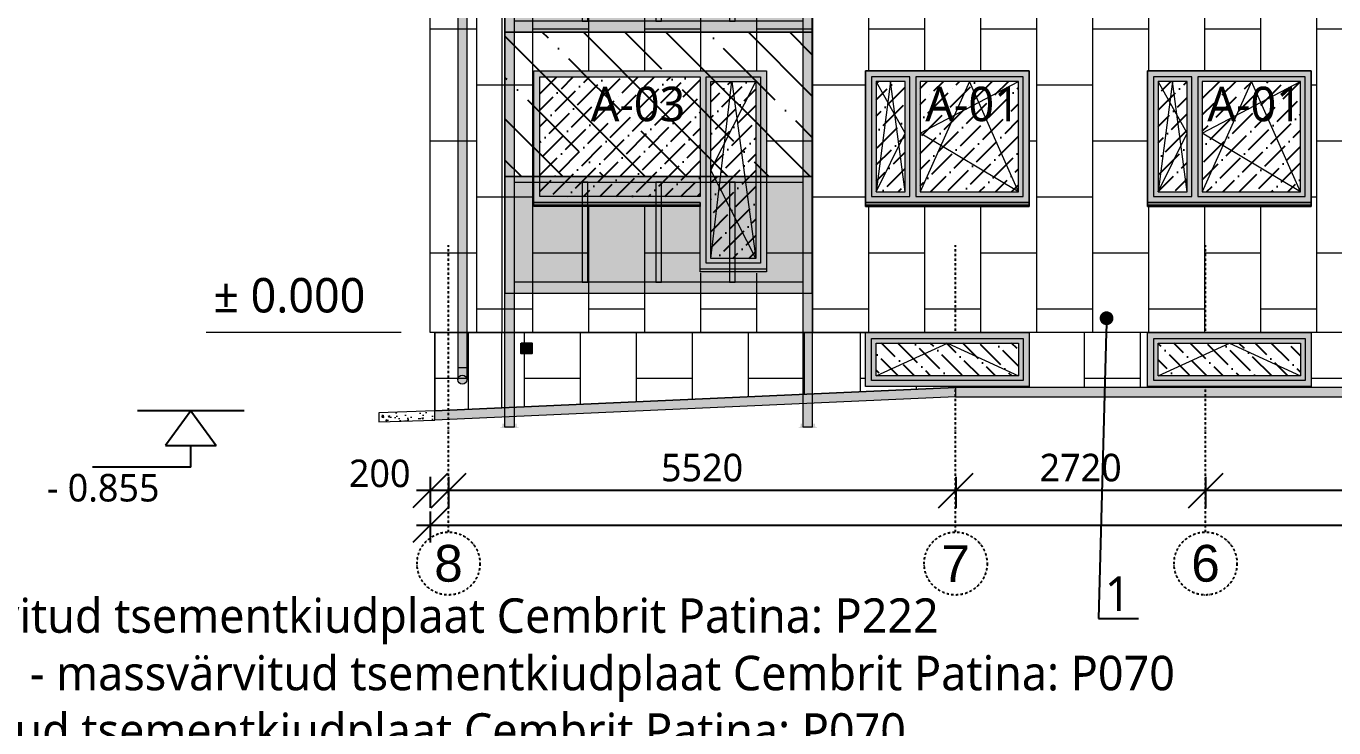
# Model space of a CAD drawing. Header units: millimetres. Extents: x 83708 to 840243643, y 645190 to 956201.
# Drawn here: x 312087 to 326320, y 786098 to 793732 of the extents above; entities that cross this region are included whole.
import ezdxf
from ezdxf import colors
from ezdxf.entities.mleader import LeaderData, LeaderLine
from ezdxf.math import Vec2, Vec3

# ---------------------------------------------------------------- set-up
doc = ezdxf.new("R2010")
doc.units = ezdxf.units.MM
doc.header["$PDMODE"] = 2
doc.header["$PDSIZE"] = 5
doc.linetypes.add('DASHDOTX2', pattern=[50.8, 25.4, -12.7, 0, -12.7])
for name, color, linetype, lineweight in [('!ESP_AVATÄITED VAADETEL', 7, 'Continuous', 9), ('!ESP_Fassaad', 7, 'Continuous', 9), ('!ESP_Tsementkiudplaat', 9, 'Continuous', 0)]:
    doc.layers.add(name, color=color, linetype=linetype, lineweight=lineweight)
for name, color, linetype in [('!ESP_Mõõt', 252, 'Continuous'), ('!ESP_Tekst', 7, 'Continuous'), ('!ESP_Teljed', 30, 'DASHDOTX2'), ('!ESP_Viited', 7, 'Continuous'), ('DUCT-V-1-DEVICE', 7, 'Continuous')]:
    doc.layers.add(name, color=color, linetype=linetype)
doc.layers.add('!ESP_Värvitoon_tumehall', color=7, linetype='Continuous', true_color=0x45494e)
doc.styles.add('Annotative', font='malgunsl.ttf', dxfattribs={"height": 2})
doc.styles.add('Arial', font='arial.ttf')
doc.dimstyles.new('Annotative', dxfattribs={"dimtxt": 2.5, "dimasz": 2.5, "dimexe": 1.25, "dimexo": 0.625, "dimtad": 1, "dimdec": 0, "dimrnd": 5, "dimtxsty": 'Annotative', "dimblk": 'OBLIQUE', "dimcen": 0, "dimdle": 1, "dimadec": 0, "dimazin": 0, "dimtfac": 1, "dimtdec": 0, "dimtmove": 0, "dimatfit": 3, "dimfxl": 1, "dimfxlon": 1, "dimarcsym": 1})

# ---------------------------------------------------------------- blocks, each defined once
blk = doc.blocks.new('väikeaken')
at = {"linetype": 'ByBlock'}
blk.add_wipeout([(-54592, 228105), (-56372, 228105), (-56372, 226630), (-54592, 226630)], dxfattribs=at)
blk.add_wipeout([(-54592, 228105), (-56372, 228105), (-56372, 226630), (-54592, 226630)])
blk.add_wipeout([(-56372, 228105), (-54592, 228105), (-54592, 226630), (-56372, 226630)], dxfattribs=at)
blk.add_wipeout([(-54592, 228105), (-56372, 228105), (-56372, 226630), (-54592, 226630)])
at = {"layer": '!ESP_Värvitoon_tumehall'}
h = blk.add_hatch(color=256, dxfattribs=at)
h.dxf.hatch_style = 1
h.paths.add_polyline_path([(-54592, 228105), (-56372, 228105), (-56372, 226673), (-54592, 226673)])
h.paths.add_polyline_path([(-54657, 228040), (-54657, 226738), (-55827, 226738), (-55827, 228040)], flags=16)
h.paths.add_polyline_path([(-54707, 227990), (-54707, 226788), (-55777, 226788), (-55777, 227990)], flags=0)
h.paths.add_polyline_path([(-55892, 228040), (-55892, 226738), (-56307, 226738), (-56307, 228040)], flags=16)
h.paths.add_polyline_path([(-55942, 227990), (-55942, 226788), (-56257, 226788), (-56257, 227990)], flags=0)
h.paths.add_polyline_path([(-56100, 227990), (-56051, 227622), (-55942, 227427), (-56257, 226788)], flags=0)
h.paths.add_polyline_path([(-55242, 227990), (-54707, 226788), (-55777, 227427), (-55406, 227622)], flags=0)
h = blk.add_hatch(color=256, dxfattribs=at)
h.dxf.hatch_style = 1
h.paths.add_polyline_path([(-55892, 228040), (-56307, 228040), (-56307, 226738), (-55892, 226738)])
h.paths.add_polyline_path([(-55942, 227990), (-55942, 226788), (-56257, 226788), (-56257, 227990)], flags=16)
h.paths.add_polyline_path([(-54657, 228040), (-55827, 228040), (-55827, 226738), (-54657, 226738)])
h.paths.add_polyline_path([(-54707, 227990), (-54707, 226788), (-55777, 226788), (-55777, 227990)], flags=16)
h = blk.add_hatch(color=256, dxfattribs=at)
h.dxf.hatch_style = 1
h.paths.add_polyline_path([(-54592, 226673), (-56372, 226673), (-56372, 226644), (-54592, 226644)])
h.paths.add_polyline_path([(-54592, 226644), (-56372, 226644), (-56372, 226630), (-54592, 226630)])
h = blk.add_hatch()
h.set_pattern_fill('ANSI36', color=256, scale=1000)
h.set_pattern_definition([(45, (-56312.02, 226834.15), (66.291, 243.068), [312.5, -62.5, 0, -62.5])])
h.paths.add_polyline_path([(-56257, 227990), (-55942, 227990), (-55942, 226789), (-56257, 226788)])
h.paths.add_polyline_path([(-55777, 227990), (-54707, 227990), (-54707, 226788), (-55777, 226788)])
at = {"layer": '!ESP_AVATÄITED VAADETEL'}
for points in [[(-54592, 226630), (-56372, 226630), (-56372, 228105), (-54592, 228105)], [(-56372, 226630), (-54592, 226630), (-54592, 228105), (-56372, 228105)], [(-56372, 226644), (-54592, 226644), (-54592, 228105), (-56372, 228105)], [(-56372, 226673), (-54592, 226673), (-54592, 228105), (-56372, 228105)], [(-56307, 226738), (-55892, 226738), (-55892, 228040), (-56307, 228040)], [(-55827, 226738), (-54657, 226738), (-54657, 228040), (-55827, 228040)], [(-56257, 226788), (-55942, 226788), (-55942, 227990), (-56257, 227990)], [(-55777, 226788), (-54707, 226788), (-54707, 227990), (-55777, 227990)], [(-56372, 226644), (-54592, 226644), (-54592, 226673), (-56372, 226673)], [(-56372, 226630), (-54592, 226630), (-54592, 226644), (-56372, 226644)]]:
    blk.add_lwpolyline(points, close=True, dxfattribs=at)
for points in [[(-56257, 226788), (-55942, 227427), (-56257, 227990)], [(-55942, 226788), (-56100, 227990), (-56257, 226788)]]:
    blk.add_lwpolyline(points, dxfattribs=at)
at = {"layer": '!ESP_AVATÄITED VAADETEL', "ltscale": 15}
for points in [[(-54707, 226788), (-55242, 227990), (-55777, 226788)], [(-54707, 226788), (-55777, 227427), (-54707, 227990)]]:
    blk.add_lwpolyline(points, dxfattribs=at)
blk = doc.blocks.new('A$Cbcc0dcf3')
at = {"linetype": 'ByBlock'}
blk.add_wipeout([(0, 0), (1780, 0), (1780, -590), (0, -590)], dxfattribs=at)
at = {"layer": '!ESP_AVATÄITED VAADETEL'}
blk.add_lwpolyline([(0, 0), (0, -590), (1780, -590), (1780, 0)], close=True, dxfattribs=at)
blk.add_wipeout([(1780, 0), (0, 0), (0, -590), (1780, -590)])
at = {"layer": '!ESP_Värvitoon_tumehall'}
h = blk.add_hatch(color=256, dxfattribs=at)
h.dxf.hatch_style = 1
h.paths.add_polyline_path([(1780, 0), (0, 0), (0, -590), (1780, -590)])
h.paths.add_polyline_path([(1714, -66), (1714, -524), (66, -524), (66, -66)], flags=16)
h.paths.add_polyline_path([(1664, -116), (1664, -474), (116, -474), (116, -116)], flags=0)
h = blk.add_hatch(color=256, dxfattribs=at)
h.dxf.hatch_style = 1
h.paths.add_polyline_path([(1714, -66), (66, -66), (66, -524), (1714, -524)])
h.paths.add_polyline_path([(1664, -116), (1664, -474), (116, -474), (116, -116)], flags=16)
h = blk.add_hatch()
h.set_pattern_fill('ANSI36', color=256, scale=1000)
h.set_pattern_definition([(45, (564, -1272.17), (66.291, 243.068), [312.5, -62.5, 0, -62.5])])
h.paths.add_polyline_path([(1664, -116), (116, -116), (116, -474), (1664, -474)])
at = {"layer": '!ESP_AVATÄITED VAADETEL'}
for points in [[(1780, 0), (0, 0), (0, -590), (1780, -590)], [(1714, -66), (66, -66), (66, -524), (1714, -524)], [(1664, -116), (116, -116), (116, -474), (1664, -474)]]:
    blk.add_lwpolyline(points, close=True, dxfattribs=at)
blk.add_lwpolyline([(1664, -474), (890, -116), (116, -474)], dxfattribs=at)
blk = doc.blocks.new('A$Ce865888e')
at = {"lineweight": 0}
blk.add_wipeout([(0, 0), (2530, 0), (2530, -2200), (1810, -2200), (1810, -1475), (0, -1475)], dxfattribs=at)
at = {"layer": '!ESP_Värvitoon_tumehall'}
h = blk.add_hatch(color=256, dxfattribs=at)
h.dxf.hatch_style = 1
h.paths.add_polyline_path([(2530, 0), (0, 0), (0, -1432), (1810, -1432), (1810, -1461), (1810, -1475), (1810, -2157), (2530, -2157)])
h.paths.add_polyline_path([(2465, -65), (2465, -2092), (1875, -2092), (1875, -65)], flags=16)
h.paths.add_polyline_path([(2415, -115), (2415, -2042), (1925, -2042), (1925, -115)], flags=0)
h.paths.add_polyline_path([(2155, -115), (2415, -2042), (1925, -1079), (2076, -783)], flags=0)
h.paths.add_polyline_path([(1810, -65), (1810, -1367), (65, -1367), (65, -65)], flags=16)
h.paths.add_polyline_path([(1760, -115), (1760, -1317), (115, -1317), (115, -115)], flags=0)
h.paths.add_polyline_path([(1760, -679), (115, -1317), (923, -115), (1176, -478)], flags=0)
h.paths.add_polyline_path([(1810, -1432), (0, -1432), (0, -1461), (1810, -1461)], flags=17)
h.paths.add_polyline_path([(1810, -1461), (0, -1461), (0, -1475), (1810, -1475)], flags=17)
h.paths.add_polyline_path([(2530, -2157), (1810, -2157), (1810, -2186), (2530, -2186)])
h.paths.add_polyline_path([(2530, -2186), (1810, -2186), (1810, -2200), (2530, -2200)])
h = blk.add_hatch(color=256, dxfattribs=at)
h.dxf.hatch_style = 1
h.paths.add_polyline_path([(2465, -65), (1875, -65), (1875, -2092), (2465, -2092)])
h.paths.add_polyline_path([(2415, -115), (2415, -2042), (1925, -2042), (1925, -115)], flags=16)
h = blk.add_hatch()
h.set_pattern_fill('ANSI36', color=256, scale=1000)
h.set_pattern_definition([(45, (-855421.06, -721637.28), (66.291261, 243.067956), [312.5, -62.5, 0, -62.5])])
h.paths.add_polyline_path([(2415, -115), (1925, -115), (1925, -2042), (2415, -2042)])
h.paths.add_polyline_path([(1810, -65), (65, -65), (65, -1367), (1810, -1367)])
at = {"layer": '!ESP_AVATÄITED VAADETEL'}
for points in [[(2530, -2186), (1810, -2186), (1810, -1461), (0, -1461), (0, 0), (2530, 0)], [(2530, -2157), (1810, -2157), (1810, -1432), (0, -1432), (0, 0), (2530, 0)], [(1810, -1367), (65, -1367), (65, -65), (1810, -65)], [(1810, -1367), (65, -1367), (65, -65), (1810, -65)], [(2465, -2092), (1875, -2092), (1875, -65), (2465, -65)], [(2415, -2042), (1925, -2042), (1925, -115), (2415, -115)], [(1810, -1461), (0, -1461), (0, -1432), (1810, -1432)], [(1810, -1475), (0, -1475), (0, -1461), (1810, -1461)]]:
    blk.add_lwpolyline(points, close=True, dxfattribs=at)
for points in [[(2415, -2042), (1925, -1079), (2415, -115)], [(1925, -2042), (2155, -115), (2415, -2042)]]:
    blk.add_lwpolyline(points, dxfattribs=at)
blk = doc.blocks.new('*U955')
at = {"color": 150, "linetype": 'Continuous'}
blk.add_line((0, 0), (7.751, 0), dxfattribs=at)
at = {"color": 251, "linetype": 'Continuous'}
for p, q in [((3.875, 0), (2.046, -2.506)), ((3.875, 0), (5.705, -2.506)), ((5.705, -2.506), (2.046, -2.506)), ((3.875, -4.07), (3.875, -2.506)), ((3.875, -4.07), (11.018, -4.07))]:
    blk.add_line(p, q, dxfattribs=at)
at = {"color": 7, "style": 'Annotative'}
blk.add_attdef('-KÕRGUSMÄRK', (-2.822, -6.569), '', height=2, dxfattribs=at)
blk = doc.blocks.new('_Oblique')
at = {"color": 0, "linetype": 'ByBlock', "lineweight": -2}
blk.add_line((-0.5, -0.5), (0.5, 0.5), dxfattribs=at)
blk = doc.blocks.new('*D985')
at = {"layer": '!ESP_Mõõt', "color": 0, "lineweight": -2, "transparency": 16777216}
for p, q in [((324924, 788829), (324924, 788492)), ((335414, 788829), (335414, 788492)), ((335564, 788679), (324774, 788679))]:
    blk.add_line(p, q, dxfattribs=at)
at = {"layer": 'Defpoints', "color": 0, "transparency": 16777216}
for p in [(324924, 789387), (335414, 789350), (324924, 788679)]:
    blk.add_point(p, dxfattribs=at)
at = {"layer": '!ESP_Mõõt', "color": 0, "lineweight": -2, "transparency": 16777216, "xscale": 375, "yscale": 375, "zscale": 375, "rotation": 180}
blk.add_blockref('_Oblique', (324924, 788679), dxfattribs=at)
at = {"layer": '!ESP_Mõõt', "color": 0, "lineweight": -2, "transparency": 16777216, "xscale": 375, "yscale": 375, "zscale": 375}
blk.add_blockref('_Oblique', (335414, 788679), dxfattribs=at)
at = {"layer": '!ESP_Mõõt', "color": 0, "transparency": 16777216, "insert": (330169, 788929), "char_height": 300, "attachment_point": 5, "style": 'Annotative'}
blk.add_mtext('10490', dxfattribs=at)
blk = doc.blocks.new('*D986')
at = {"layer": '!ESP_Mõõt', "color": 0, "lineweight": -2, "transparency": 16777216}
for p, q in [((322204, 788829), (322204, 788492)), ((324924, 788829), (324924, 788492)), ((325074, 788679), (322054, 788679))]:
    blk.add_line(p, q, dxfattribs=at)
at = {"layer": 'Defpoints', "color": 0, "transparency": 16777216}
for p in [(322204, 789477), (324924, 789387), (322204, 788679)]:
    blk.add_point(p, dxfattribs=at)
at = {"layer": '!ESP_Mõõt', "color": 0, "lineweight": -2, "transparency": 16777216, "xscale": 375, "yscale": 375, "zscale": 375, "rotation": 180}
blk.add_blockref('_Oblique', (322204, 788679), dxfattribs=at)
at = {"layer": '!ESP_Mõõt', "color": 0, "lineweight": -2, "transparency": 16777216, "xscale": 375, "yscale": 375, "zscale": 375}
blk.add_blockref('_Oblique', (324924, 788679), dxfattribs=at)
at = {"layer": '!ESP_Mõõt', "color": 0, "transparency": 16777216, "insert": (323564, 788928), "char_height": 300, "attachment_point": 5, "style": 'Annotative'}
blk.add_mtext('2720', dxfattribs=at)
blk = doc.blocks.new('*D987')
at = {"layer": '!ESP_Mõõt', "color": 0, "lineweight": -2, "transparency": 16777216}
for p, q in [((316684, 788829), (316684, 788492)), ((322204, 788829), (322204, 788492)), ((322354, 788679), (316534, 788679))]:
    blk.add_line(p, q, dxfattribs=at)
at = {"layer": 'Defpoints', "color": 0, "transparency": 16777216}
for p in [(322204, 789477), (316684, 789242), (316684, 788679)]:
    blk.add_point(p, dxfattribs=at)
at = {"layer": '!ESP_Mõõt', "color": 0, "lineweight": -2, "transparency": 16777216, "xscale": 375, "yscale": 375, "zscale": 375, "rotation": 180}
blk.add_blockref('_Oblique', (316684, 788679), dxfattribs=at)
at = {"layer": '!ESP_Mõõt', "color": 0, "lineweight": -2, "transparency": 16777216, "xscale": 375, "yscale": 375, "zscale": 375}
blk.add_blockref('_Oblique', (322204, 788679), dxfattribs=at)
at = {"layer": '!ESP_Mõõt', "color": 0, "transparency": 16777216, "insert": (319444, 788928), "char_height": 300, "attachment_point": 5, "style": 'Annotative'}
blk.add_mtext('5520', dxfattribs=at)
blk = doc.blocks.new('*D988')
at = {"layer": '!ESP_Mõõt', "color": 0, "lineweight": -2, "transparency": 16777216}
for p, q in [((316484, 788452), (316484, 788115)), ((356884, 788452), (356884, 788115)), ((316334, 788302), (357034, 788302))]:
    blk.add_line(p, q, dxfattribs=at)
at = {"layer": 'Defpoints', "color": 0, "transparency": 16777216}
for p in [(316484, 790224), (356884, 790224), (356884, 788302)]:
    blk.add_point(p, dxfattribs=at)
at = {"layer": '!ESP_Mõõt', "color": 0, "lineweight": -2, "transparency": 16777216, "xscale": 375, "yscale": 375, "zscale": 375, "rotation": 180}
blk.add_blockref('_Oblique', (316484, 788302), dxfattribs=at)
at = {"layer": '!ESP_Mõõt', "color": 0, "lineweight": -2, "transparency": 16777216, "xscale": 375, "yscale": 375, "zscale": 375}
blk.add_blockref('_Oblique', (356884, 788302), dxfattribs=at)
at = {"layer": '!ESP_Mõõt', "color": 0, "transparency": 16777216, "insert": (336684, 788551), "char_height": 300, "attachment_point": 5, "style": 'Annotative'}
blk.add_mtext('40400', dxfattribs=at)
blk = doc.blocks.new('*D990')
at = {"layer": '!ESP_Mõõt', "color": 0, "lineweight": -2, "transparency": 16777216}
for p, q in [((316484, 788829), (316484, 788492)), ((316684, 788829), (316684, 788492)), ((316834, 788679), (316334, 788679))]:
    blk.add_line(p, q, dxfattribs=at)
at = {"layer": 'Defpoints', "color": 0, "transparency": 16777216}
for p in [(316484, 790224), (316684, 789242), (316484, 788679)]:
    blk.add_point(p, dxfattribs=at)
at = {"layer": '!ESP_Mõõt', "color": 0, "lineweight": -2, "transparency": 16777216, "xscale": 375, "yscale": 375, "zscale": 375, "rotation": 180}
blk.add_blockref('_Oblique', (316484, 788679), dxfattribs=at)
at = {"layer": '!ESP_Mõõt', "color": 0, "lineweight": -2, "transparency": 16777216, "xscale": 375, "yscale": 375, "zscale": 375}
blk.add_blockref('_Oblique', (316684, 788679), dxfattribs=at)
at = {"layer": '!ESP_Mõõt', "color": 0, "transparency": 16777216, "insert": (315935, 788865), "char_height": 300, "attachment_point": 5, "style": 'Annotative'}
blk.add_mtext('200', dxfattribs=at)
blk = doc.blocks.new('A$C361e8574')
at = {"layer": '!ESP_Tsementkiudplaat', "true_color": 0x5f6366}
h = blk.add_hatch(color=251, dxfattribs=at)
h.dxf.hatch_style = 1
h.paths.add_polyline_path([(3345, -1470), (0, -1470), (0, -2740), (3345, -2740)])
h = blk.add_hatch(color=251, dxfattribs=at)
h.dxf.hatch_style = 1
h.paths.add_polyline_path([(3345, -4310), (0, -4310), (0, -5580), (3345, -5580)])
h = blk.add_hatch(color=251, dxfattribs=at)
h.dxf.hatch_style = 1
h.paths.add_polyline_path([(3345, -7150), (0, -7150), (0, -8420), (3345, -8420)])
at = {"layer": '!ESP_Värvitoon_tumehall'}
h = blk.add_hatch(color=256, dxfattribs=at)
h.dxf.hatch_style = 1
h.paths.add_polyline_path([(3245, 244), (100, 244), (100, 124), (3245, 124)])
h.paths.add_polyline_path([(3245, 19), (100, 19), (100, -101), (3245, -101)])
h.paths.add_polyline_path([(100, 244), (0, 244), (0, -9877), (100, -9877)])
h.paths.add_polyline_path([(3345, 244), (3245, 244), (3245, 124), (3245, -9877), (3345, -9877)])
h.paths.add_polyline_path([(3357, -9877), (3353, -9877), (3233, -9877), (3233, -9887), (3357, -9887)])
h.paths.add_polyline_path([(3395, -9877), (3373, -9877), (3373, -9887), (3395, -9887)])
h.paths.add_polyline_path([(3217, -9877), (3195, -9877), (3195, -9887), (3217, -9887)])
h.paths.add_polyline_path([(3233, -9877), (3217, -9877), (3217, -9887), (3233, -9887)])
h.paths.add_polyline_path([(3233, -9837), (3217, -9837), (3217, -9864), (3233, -9864)])
h.paths.add_polyline_path([(3233, -9864), (3217, -9864), (3217, -9877), (3233, -9877)])
h.paths.add_polyline_path([(3237, -9864), (3233, -9864), (3233, -9877), (3237, -9877)])
h.paths.add_polyline_path([(3217, -9864), (3213, -9864), (3213, -9877), (3217, -9877)])
h.paths.add_polyline_path([(3373, -9837), (3357, -9837), (3357, -9864), (3373, -9864)])
h.paths.add_polyline_path([(3357, -9864), (3353, -9864), (3353, -9877), (3357, -9877)])
h.paths.add_polyline_path([(3373, -9864), (3357, -9864), (3357, -9877), (3373, -9877)])
h.paths.add_polyline_path([(3377, -9864), (3373, -9864), (3373, -9877), (3377, -9877)])
h.paths.add_polyline_path([(3373, -9877), (3357, -9877), (3357, -9887), (3373, -9887)])
h.paths.add_polyline_path([(-28, -9877), (-32, -9877), (-50, -9877), (-50, -9887), (-28, -9887)])
h.paths.add_polyline_path([(-12, -9877), (-28, -9877), (-28, -9887), (-12, -9887)])
h.paths.add_polyline_path([(112, -9877), (-12, -9877), (-12, -9887), (112, -9887)])
h.paths.add_polyline_path([(128, -9877), (112, -9877), (112, -9887), (128, -9887)])
h.paths.add_polyline_path([(150, -9877), (128, -9877), (128, -9887), (150, -9887)])
h.paths.add_polyline_path([(132, -9864), (128, -9864), (128, -9877), (132, -9877)])
h.paths.add_polyline_path([(128, -9864), (112, -9864), (112, -9877), (128, -9877)])
h.paths.add_polyline_path([(112, -9864), (108, -9864), (108, -9877), (112, -9877)])
h.paths.add_polyline_path([(128, -9837), (112, -9837), (112, -9864), (128, -9864)])
h.paths.add_polyline_path([(-12, -9837), (-28, -9837), (-28, -9864), (-12, -9864)])
h.paths.add_polyline_path([(-28, -9864), (-32, -9864), (-32, -9877), (-28, -9877)])
h.paths.add_polyline_path([(-12, -9864), (-28, -9864), (-28, -9877), (-12, -9877)])
h.paths.add_polyline_path([(-8, -9864), (-12, -9864), (-12, -9877), (-8, -9877)])
h = blk.add_hatch(color=256, dxfattribs=at)
h.dxf.hatch_style = 1
h.paths.add_polyline_path([(3245, -1470), (100, -1470), (100, -1530), (3245, -1530)])
h.paths.add_polyline_path([(2504, -1530), (2444, -1530), (2444, -2620), (2504, -2620)])
h.paths.add_polyline_path([(1702, -1530), (1642, -1530), (1642, -2620), (1702, -2620)])
h.paths.add_polyline_path([(900, -1530), (840, -1530), (840, -2620), (900, -2620)])
h.paths.add_polyline_path([(3245, -2620), (100, -2620), (100, -2740), (3245, -2740)])
h = blk.add_hatch(color=256, dxfattribs=at)
h.dxf.hatch_style = 1
h.paths.add_polyline_path([(3245, -4310), (100, -4310), (100, -4370), (3245, -4370)])
h.paths.add_polyline_path([(2504, -4370), (2444, -4370), (2444, -5460), (2504, -5460)])
h.paths.add_polyline_path([(1702, -4370), (1642, -4370), (1642, -5460), (1702, -5460)])
h.paths.add_polyline_path([(900, -4370), (840, -4370), (840, -5460), (900, -5460)])
h.paths.add_polyline_path([(3245, -5460), (100, -5460), (100, -5580), (3245, -5580)])
h = blk.add_hatch(color=256, dxfattribs=at)
h.dxf.hatch_style = 1
h.paths.add_polyline_path([(3245, -7150), (100, -7150), (100, -7210), (3245, -7210)])
h.paths.add_polyline_path([(2504, -7210), (2444, -7210), (2444, -8300), (2504, -8300)])
h.paths.add_polyline_path([(1702, -7210), (1642, -7210), (1642, -8300), (1702, -8300)])
h.paths.add_polyline_path([(900, -7210), (840, -7210), (840, -8300), (900, -8300)])
h.paths.add_polyline_path([(3245, -8300), (100, -8300), (100, -8420), (3245, -8420)])
at = {"ltscale": 0.5}
h = blk.add_hatch(dxfattribs=at)
h.set_pattern_fill('ANSI35', color=256, scale=100)
h.set_pattern_definition([(45, (-294983.46, -786275.54), (-449.0128, 449.0128), []), (45, (-294534.45, -786275.54), (-449.0128, 449.0128), [793.75, -158.75, 0, -158.75])])
h.paths.add_polyline_path([(3345, 244), (0, 244), (0, -101), (3345, -101)])
h = blk.add_hatch(dxfattribs=at)
h.set_pattern_fill('ANSI35', color=256, scale=100)
h.set_pattern_definition([(45, (-294983.46, -787644.2), (-449.0128, 449.0128), []), (45, (-294534.45, -787644.2), (-449.0128, 449.0128), [793.75, -158.75, 0, -158.75])])
h.paths.add_polyline_path([(3345, -101), (0, -101), (0, -1470), (3345, -1470)])
h = blk.add_hatch(dxfattribs=at)
h.set_pattern_fill('ANSI35', color=256, scale=100)
h.set_pattern_definition([(45, (-294983.46, -790484.2), (-449.0128, 449.0128), []), (45, (-294534.45, -790484.2), (-449.0128, 449.0128), [793.75, -158.75, 0, -158.75])])
h.paths.add_polyline_path([(3345, -2740), (0, -2740), (0, -4310), (3345, -4310)])
h = blk.add_hatch(dxfattribs=at)
h.set_pattern_fill('ANSI35', color=256, scale=100)
h.set_pattern_definition([(45, (-294983.46, -793324.2), (-449.0128, 449.0128), []), (45, (-294534.45, -793324.2), (-449.0128, 449.0128), [793.75, -158.75, 0, -158.75])])
h.paths.add_polyline_path([(3345, -5580), (0, -5580), (0, -7150), (3345, -7150)])
at = {"layer": '!ESP_Fassaad', "color": 8}
for points in [[(0, -9877), (100, -9877), (100, 244), (0, 244)], [(100, 244), (3245, 244), (3245, 124), (100, 124)], [(3245, -9877), (3345, -9877), (3345, 244), (3245, 244)], [(100, 19), (3245, 19), (3245, -101), (100, -101)], [(100, -1470), (3245, -1470), (3245, -1530), (100, -1530)], [(840, -1530), (900, -1530), (900, -2620), (840, -2620)], [(1642, -1530), (1702, -1530), (1702, -2620), (1642, -2620)], [(2444, -1530), (2504, -1530), (2504, -2620), (2444, -2620)], [(100, -2620), (3245, -2620), (3245, -2740), (100, -2740)], [(100, -4310), (3245, -4310), (3245, -4370), (100, -4370)], [(840, -4370), (900, -4370), (900, -5460), (840, -5460)], [(1642, -4370), (1702, -4370), (1702, -5460), (1642, -5460)], [(2444, -4370), (2504, -4370), (2504, -5460), (2444, -5460)], [(100, -5460), (3245, -5460), (3245, -5580), (100, -5580)], [(100, -7150), (3245, -7150), (3245, -7210), (100, -7210)], [(840, -7210), (900, -7210), (900, -8300), (840, -8300)], [(1642, -7210), (1702, -7210), (1702, -8300), (1642, -8300)], [(2444, -7210), (2504, -7210), (2504, -8300), (2444, -8300)], [(100, -8300), (3245, -8300), (3245, -8420), (100, -8420)]]:
    blk.add_lwpolyline(points, close=True, dxfattribs=at)
at = {"layer": '!ESP_Fassaad'}
for points in [[(3345, -101), (0, -101), (0, 244), (3345, 244)], [(3345, -1470), (0, -1470), (0, -101), (3345, -101)], [(3345, -2740), (0, -2740), (0, -1470), (3345, -1470)], [(3345, -4310), (0, -4310), (0, -2740), (3345, -2740)], [(3345, -5580), (0, -5580), (0, -4310), (3345, -4310)], [(3345, -7150), (0, -7150), (0, -5580), (3345, -5580)], [(3345, -8420), (0, -8420), (0, -7150), (3345, -7150)]]:
    blk.add_lwpolyline(points, close=True, dxfattribs=at)
blk = doc.blocks.new('A$Caf321434')
at = {"layer": '!ESP_Värvitoon_tumehall'}
h = blk.add_hatch(color=256, dxfattribs=at)
h.dxf.hatch_style = 1
h.paths.add_polyline_path([(46, -9821, 1), (-54, -9821, 1)])
h.paths.add_polyline_path([(46, -9821), (46, -9687), (-54, -9687), (-54, -9728), (-54, -9821, -1)])
h.paths.add_polyline_path([(-54, -9687), (46, -9687), (46, -1205), (46, -449), (46, -59, -0.383483), (-54, -52), (-54, -373), (-54, -1129)])
at = {"layer": '!ESP_Fassaad'}
for points in [[(-54, -52), (-54, -373), (-54, -1129), (-54, -9728)], [(46, -59), (46, -449), (46, -1205), (46, -9687)], [(-54, -9687), (46, -9687)], [(-54, -9728), (-54, -9821)], [(46, -9687), (46, -9821)]]:
    blk.add_lwpolyline(points, dxfattribs=at)
at = {"lineweight": 0}
blk.add_circle((-4, -9821), 50, dxfattribs=at)
blk = doc.blocks.new('_Dot')
at = {"color": 0, "linetype": 'ByBlock', "lineweight": -2}
blk.add_line((-0.5, 0), (-1, 0), dxfattribs=at)
at = {"color": 0, "linetype": 'ByBlock', "const_width": 0.5}
blk.add_lwpolyline([(-0.25, 0, 1), (0.25, 0, 1)], format="xyb", close=True, dxfattribs=at)
blk = doc.blocks.new('FRESH 100')
at = {"layer": 'DUCT-V-1-DEVICE'}
blk.add_lwpolyline([(9690, -39876), (9805, -39876), (9805, -39991), (9690, -39991)], close=True, dxfattribs=at)
for points in [[(9690, -39887), (9805, -39887)], [(9690, -39902), (9805, -39902)], [(9690, -39918), (9805, -39918)], [(9690, -39933), (9805, -39933)], [(9690, -39948), (9805, -39948)], [(9690, -39964), (9805, -39964)], [(9690, -39979), (9805, -39979)]]:
    blk.add_lwpolyline(points, dxfattribs=at)
blk = doc.blocks.new('A$Ccc4208f2')
at = {"layer": 'DUCT-V-1-DEVICE'}
blk.add_blockref('FRESH 100', (-8698, 39760), dxfattribs=at)

msp = doc.modelspace()

# ---------------------------------------------------------------- hatches: boundary and pattern name
at = {"layer": '!ESP_Tsementkiudplaat', "true_color": 0xc7c8ca}
h = msp.add_hatch(dxfattribs=at)
h.set_pattern_fill('AR-B816', color=9, scale=3, angle=90)
h.paths.add_polyline_path([(356883.7, 799678), (316483.7, 799678), (316483.7, 790401.1), (322203.6, 790401.1), (356883.7, 790401.1)])
at = {"layer": '!ESP_Tsementkiudplaat', "true_color": 0x939598}
h = msp.add_hatch(dxfattribs=at)
h.set_pattern_fill('AR-B816', color=252, scale=3, angle=90)
h.set_pattern_definition([(90, (-481675.35, -104995.34), (-609.6, 4e-14), []), (180, (-481675.35, -104995.34), (-609.6, -609.6), [609.6, -609.6])])
h.paths.add_polyline_path([(351228.7, 790401.1), (322203.6, 790401.1), (322203.6, 789801.1), (351228.7, 789801.1)])
h.paths.add_polyline_path([(356833.7, 790401.1), (356103.7, 790401.1), (356103.7, 789783.7), (356833.7, 789778.1)])
h.paths.add_polyline_path([(356103.7, 790401.1), (351228.7, 790401.1), (351228.7, 789801.1), (356103.7, 789781.1)])
h.paths.add_polyline_path([(322203.6, 790401.1), (316533.7, 790401.1), (316533.7, 789546.1), (322203.6, 789801.1)])
at = {"lineweight": 0, "true_color": 0x636466}
h = msp.add_hatch(dxfattribs=at)
h.set_pattern_fill('AR-CONC', color=251)
h.set_pattern_definition([(50, (-481675.35, -165959.04), (182.184669, -15.939086), [19.05, -209.55]), (355, (-481675.35, -165959.04), (-35.243421, 191.056845), [15.24, -167.640584]), (100.451445, (-481660.17, -165960.37), (146.941247, 175.117752), [16.19001, -178.090245]), (46.1842, (-481675.35, -165908.24), (271.07904, -42.042328), [28.575, -314.325]), (96.635558, (-481652.76, -165911.74), (237.404134, 247.426125), [24.285023, -267.13561]), (351.18415, (-481675.35, -165908.24), (237.404134, 247.426125), [22.85997, -251.45973]), (21, (-481649.95, -165920.94), (151.614391, -102.265198), [19.05, -209.55]), (326, (-481649.95, -165920.94), (61.802028, 184.187966), [15.24, -167.64]), (71.451445, (-481637.32, -165929.46), (213.41642, 81.92277), [16.19001, -178.089938]), (37.5, (-481675.35, -165959.04), (3.0886033, 84.555039), [0, -165.608, 0, -170.18, 0, -168.275]), (7.5, (-481675.35, -165959.04), (66.8196625, 100.180575), [0, -97.028, 0, -161.798, 0, -64.135]), (327.5, (-481731.99, -165959.04), (135.590595, -5.728744), [0, -63.5, 0, -198.12, 0, -262.89]), (317.5, (-481757.39, -165959.04), (148.129181, 25.426491), [0, -82.55, 0, -131.572, 0, -186.69])])
h.paths.add_polyline_path([(322203.6, 789801.1), (316683.7, 789552.8), (316683.7, 789452.8), (322203.6, 789701.1)])
h.paths.add_polyline_path([(316683.7, 789552.8), (316533.6, 789546.1), (316533.6, 789446.1), (316683.7, 789452.8)])
h = msp.add_hatch(dxfattribs=at)
h.set_pattern_fill('AR-CONC', color=251)
h.set_pattern_definition([(50, (-494770.35, -164982.68), (182.184669, -15.939086), [19.05, -209.55]), (355, (-494770.35, -164982.68), (-35.243421, 191.056845), [15.24, -167.640584]), (100.451445, (-494755.17, -164984), (146.941247, 175.117752), [16.19001, -178.090245]), (46.1842, (-494770.35, -164931.88), (271.07904, -42.042328), [28.575, -314.325]), (96.635558, (-494747.76, -164935.38), (237.404134, 247.426125), [24.285023, -267.13561]), (351.18415, (-494770.35, -164931.88), (237.404134, 247.426125), [22.85997, -251.45973]), (21, (-494744.95, -164944.58), (151.614391, -102.265198), [19.05, -209.55]), (326, (-494744.95, -164944.58), (61.802028, 184.187966), [15.24, -167.64]), (71.451445, (-494732.32, -164953.1), (213.41642, 81.92277), [16.19001, -178.089938]), (37.5, (-494770.35, -164982.68), (3.0886033, 84.555039), [0, -165.608, 0, -170.18, 0, -168.275]), (7.5, (-494770.35, -164982.68), (66.8196625, 100.180575), [0, -97.028, 0, -161.798, 0, -64.135]), (327.5, (-494826.99, -164982.68), (135.590595, -5.728744), [0, -63.5, 0, -198.12, 0, -262.89]), (317.5, (-494852.39, -164982.68), (148.129181, 25.426491), [0, -82.55, 0, -131.572, 0, -186.69])])
h.paths.add_polyline_path([(322203.6, 789801.1), (351228.7, 789801.1), (351228.7, 789701.1), (322203.6, 789701.1)])
h = msp.add_hatch(dxfattribs=at)
h.set_pattern_fill('AR-CONC', color=251)
h.set_pattern_definition([(50, (-481372.53, -166194.04), (182.184669, -15.939086), [19.05, -209.55]), (355, (-481372.53, -166194.04), (-35.243421, 191.056845), [15.24, -167.640584]), (100.451445, (-481357.35, -166195.37), (146.941247, 175.117752), [16.19001, -178.090245]), (46.1842, (-481372.53, -166143.24), (271.07904, -42.042328), [28.575, -314.325]), (96.635558, (-481349.94, -166146.75), (237.404134, 247.426125), [24.285023, -267.13561]), (351.18415, (-481372.53, -166143.24), (237.404134, 247.426125), [22.85997, -251.45973]), (21, (-481347.13, -166155.94), (151.614391, -102.265198), [19.05, -209.55]), (326, (-481347.13, -166155.94), (61.802028, 184.187966), [15.24, -167.64]), (71.451445, (-481334.5, -166164.47), (213.41642, 81.92277), [16.19001, -178.089938]), (37.5, (-481372.53, -166194.044), (3.0886033, 84.555039), [0, -165.608, 0, -170.18, 0, -168.275]), (7.5, (-481372.53, -166194.04), (66.8196625, 100.180575), [0, -97.028, 0, -161.798, 0, -64.135]), (327.5, (-481429.17, -166194.044), (135.590595, -5.728744), [0, -63.5, 0, -198.12, 0, -262.89]), (317.5, (-481454.57, -166194.04), (148.129181, 25.426491), [0, -82.55, 0, -131.572, 0, -186.69])])
h.paths.add_polyline_path([(315926, 789526.1), (315926, 789426.1), (316533.6, 789446.1), (316533.6, 789546.1)])

# ---------------------------------------------------------------- linework, layer by layer
at = {"layer": '!ESP_Fassaad'}
for points in [[(322203.6, 790401.1), (316483.7, 790401.1), (316483.7, 799678), (356883.7, 799678), (356883.7, 790401.1), (351239.2, 790401.1)], [(316167.2, 790401.1), (314045.6, 790401.1)], [(322203.6, 789801.1), (322203.6, 789701.1), (316533.6, 789446.1), (316533.6, 789546.1), (322203.6, 789801.1)], [(322203.6, 789801.1), (322203.6, 789701.1), (351228.7, 789701.1), (351228.7, 789801.1), (322203.6, 789801.1)], [(316533.6, 789546.1), (315926, 789526.1), (315926, 789426.1), (316533.6, 789446.1), (316533.6, 789546.1)]]:
    msp.add_lwpolyline(points, dxfattribs=at)
for points in [[(316483.7, 799678), (356883.7, 799678), (356883.7, 790401.1), (316483.7, 790401.1)], [(322128.2, 790401.1), (322203.6, 790401.1), (322203.6, 789801.1), (316533.7, 789546.1), (316533.7, 790401.1), (321615.2, 790401.1)]]:
    msp.add_lwpolyline(points, close=True, dxfattribs=at)
at = {"layer": '!ESP_Teljed'}
for points in [[(316683.7, 788228), (316683.7, 791348)], [(322203.6, 788228), (322203.6, 791348)], [(324923.6, 788228), (324923.6, 791348)]]:
    msp.add_lwpolyline(points, dxfattribs=at)
for centre in [(316683.7, 787885.7), (322203.6, 787885.7), (324923.6, 787885.7)]:
    msp.add_circle(centre, 342.3, dxfattribs=at)
at = {"lineweight": 0}
for points in [[(316483.7, 799678), (317263.7, 799678), (317263.7, 790401.1), (316483.7, 790401.1)], [(317263.7, 790401.1), (316533.7, 790401.1), (316533.7, 789546.1), (317263.7, 789578.9)]]:
    msp.add_lwpolyline(points, close=True, dxfattribs=at)

# ---------------------------------------------------------------- block references
at = {"layer": '!ESP_Mõõt', "linetype": 'Continuous'}
ref = msp.add_blockref('*U955', (314460.5, 789546.1), dxfattribs=dict(at, xscale=-150, yscale=150, zscale=150))
ref.add_attrib('-KÕRGUSMÄRK', '- 0.855', (312311.9, 788560.8), dxfattribs={"layer": '0', "color": 7, "height": 300, "style": 'Annotative'})
at = {"lineweight": 0}
msp.add_blockref('A$Caf321434', (316838, 799707.3), dxfattribs=at)

# ---------------------------------------------------------------- texts
at = {"layer": '!ESP_Tekst', "char_height": 375, "style": 'Annotative'}
for s, insert, width, attachment_point in [('%%P 0.000', (314951.4, 790992.1), 5934.326, 2), ('1.^IFassaad - massvärvitud tsementkiudplaat Cembrit Patina: P222\\P2.^IFassaad, tuulekoda - massvärvitud tsementkiudplaat Cembrit Patina: P070\\P3.^ISokkel - massvärvitud tsementkiudplaat Cembrit Patina: P070 \\P4.^IKatus -Klassik plekk RR23. \\P5.^ITuulekoja katus - SBS. \\P6.^ITeraspost toon RR23 tumehall \\P7.^IVeeplekid, katuse turvavarustus - toon RR23\\P8.^IVälisuksed, alumiiniumprofiil - toon RR23, kirgas karastatud klaas\\P9.^IAknaraamid - tumehall\\P10.^IRõdu piire- massvärvitud tsementkiudplaat Cembrit Patina: P070  \\P11.^ILükandklaaside süsteem, kirgas karastatud klaas', (306087.9, 787507.4), 30183.266, 1)]:
    msp.add_mtext(s, dxfattribs=dict(at, insert=insert, width=width, attachment_point=attachment_point))
at = {"layer": '!ESP_Teljed', "char_height": 400, "width": 684.657, "attachment_point": 5, "style": 'Arial'}
for s, insert in [('8', (316683.7, 787885.7)), ('7', (322203.6, 787885.7)), ('6', (324923.6, 787885.7))]:
    msp.add_mtext(s, dxfattribs=dict(at, insert=insert))

# ---------------------------------------------------------------- dimensions: what is measured, and where the dimension line sits
at = {"layer": '!ESP_Mõõt'}
dim = msp.add_linear_dim(base=(316483.7, 788679.2), p1=(316683.7, 789241.7), p2=(316483.7, 790224.5), angle=180, dimstyle='Annotative', dxfattribs=at)
dim.commit()
dim.dimension.update_dxf_attribs({"geometry": '*D990', "text_midpoint": (315934.9, 788615.6), "dimtype": 160})
for base, p1, p2, picture, middle in [((316683.7, 788679.2), (322203.6, 789477.3), (316683.7, 789241.7), '*D987', (319443.6, 788928.1)), ((322203.6, 788679.2), (324923.6, 789386.7), (322203.6, 789477.3), '*D986', (323563.6, 788928.1)), ((324923.6, 788679.2), (335413.7, 789350), (324923.6, 789386.7), '*D985', (330168.6, 788928.9))]:
    dim = msp.add_linear_dim(base=base, p1=p1, p2=p2, angle=180, dimstyle='Annotative', dxfattribs=at)
    dim.commit()
    dim.dimension.update_dxf_attribs({"geometry": picture, "text_midpoint": middle})

# ---------------------------------------------------------------- leaders
at = {"layer": '!ESP_Viited'}
ml = msp.add_multileader_mtext('Standard', dxfattribs=at)
ml.set_content('1', color=256, style='Annotative')
ml.set_leader_properties()
ml.set_arrow_properties(name='DOT')
ml.build(insert=Vec2(0, 0))
ml.multileader.update_dxf_attribs({"has_text_frame": 1, "text_left_attachment_type": 5, "text_right_attachment_type": 5, "dogleg_length": 0, "arrow_head_size": 150, "scale": 150})
ctx = ml.context
ctx.base_point, ctx.scale, ctx.char_height, ctx.arrow_head_size, ctx.landing_gap_size, ctx.plane_origin = Vec3(323757, 787286.4), 150, 375, 150, 150, Vec3(323830.5, 792111)
ctx.left_attachment, ctx.right_attachment, ctx.text_align_type = 5, 5, 1
notes = []
notes.append((ctx, [(0, (1, 1, 0), (323757, 787286.4), (1, 0), 0, [(0, [(323846.5, 790554.5)], 0, [])])]))
ctx.mtext.insert, ctx.mtext.alignment, ctx.mtext.line_spacing_factor, ctx.mtext.flow_direction = Vec3(323967.7, 787744.9), 2, 0.3, 5
for ctx, leaders in notes:
    for number, flags, end, landing, length, lines in leaders:
        leader = LeaderData()
        leader.index, (leader.has_last_leader_line, leader.has_dogleg_vector, leader.attachment_direction) = number, flags
        leader.last_leader_point, leader.dogleg_vector, leader.dogleg_length = Vec3(end), Vec3(landing), length
        for number, points, colour, breaks in lines:
            line = LeaderLine()
            line.index, line.vertices, line.color, line.breaks = number, Vec3.list(points), colors.encode_raw_color(colour), breaks
            leader.lines.append(line)
        ctx.leaders.append(leader)

# ---------------------------------------------------------------- next in the draw order: block references
at = {"lineweight": 0}
msp.add_blockref('A$Ce865888e', (317613.7, 793246.1), dxfattribs=at)
for p in [(377595.7, 565140.8), (380665.7, 565140.8)]:
    msp.add_blockref('väikeaken', p)
at = {"lineweight": 0, "xscale": -1}
for p in [(323003.7, 790401.1), (326073.7, 790401.1)]:
    msp.add_blockref('A$Cbcc0dcf3', p, dxfattribs=at)

# ---------------------------------------------------------------- next in the draw order: block references
msp.add_blockref('A$C361e8574', (320643.7, 799246.1), dxfattribs=at)
at = {"color": 6}
msp.add_blockref('A$Ccc4208f2', (316483.7, 790401.1), dxfattribs=at)

# ---------------------------------------------------------------- next in the draw order: texts
at = {"layer": '!ESP_Tekst', "char_height": 375, "width": 1016.405, "attachment_point": 3, "style": 'Annotative'}
for s, insert in [('A-03', (319259.9, 793073.1)), ('A-01', (322902.1, 793073.1)), ('A-01', (325972.1, 793073.1))]:
    msp.add_mtext(s, dxfattribs=dict(at, insert=insert))

# ---------------------------------------------------------------- next in the draw order: dimensions: what is measured, and where the dimension line sits
at = {"layer": '!ESP_Mõõt'}
dim = msp.add_linear_dim(base=(356883.7, 788302.2), p1=(316483.7, 790224.5), p2=(356883.7, 790224.5), angle=180, dimstyle='Annotative', dxfattribs=at)
dim.commit()
dim.dimension.update_dxf_attribs({"geometry": '*D988', "text_midpoint": (336683.7, 788551.2)})

# ---------------------------------------------------------------- next in the draw order: leaders
at = {"layer": '!ESP_Viited'}
ml = msp.add_multileader_mtext('Standard', dxfattribs=at)
ml.set_content('11', color=256, style='Annotative')
ml.set_leader_properties()
ml.set_arrow_properties(name='DOT')
ml.build(insert=Vec2(0, 0))
ml.multileader.update_dxf_attribs({"has_text_frame": 1, "text_left_attachment_type": 5, "text_right_attachment_type": 5, "dogleg_length": 0, "arrow_head_size": 150, "scale": 150})
ctx = ml.context
ctx.base_point, ctx.scale, ctx.char_height, ctx.arrow_head_size, ctx.landing_gap_size, ctx.plane_origin = Vec3(333391.2, 787422.4), 150, 375, 150, 150, Vec3(333626.4, 790870.9)
ctx.left_attachment, ctx.right_attachment, ctx.text_align_type = 5, 5, 1
notes = []
notes.append((ctx, [(0, (1, 1, 0), (333391.2, 787422.4), (1, 0), 0, [(0, [(333393.3, 792362.2)], 0, [])])]))
ctx.mtext.insert, ctx.mtext.width, ctx.mtext.alignment, ctx.mtext.line_spacing_factor, ctx.mtext.flow_direction = Vec3(333701.1, 787880.9), 461.653, 2, 0.3, 5
ml = msp.add_multileader_mtext('Standard', dxfattribs=at)
ml.set_content('9', color=256, style='Annotative')
ml.set_leader_properties()
ml.set_arrow_properties(name='DOT')
ml.build(insert=Vec2(0, 0))
ml.multileader.update_dxf_attribs({"has_text_frame": 1, "text_left_attachment_type": 5, "text_right_attachment_type": 5, "dogleg_length": 0, "arrow_head_size": 150, "scale": 150})
ctx = ml.context
ctx.base_point, ctx.scale, ctx.char_height, ctx.arrow_head_size, ctx.landing_gap_size, ctx.plane_origin = Vec3(351947.7, 786971.3), 150, 375, 150, 150, Vec3(352182.9, 790493.4)
ctx.left_attachment, ctx.right_attachment, ctx.text_align_type = 5, 5, 1
notes.append((ctx, [(0, (1, 1, 0), (351947.7, 786971.3), (1, 0), 0, [(0, [(351949.7, 791849)], 0, [])])]))
ctx.mtext.insert, ctx.mtext.width, ctx.mtext.alignment, ctx.mtext.line_spacing_factor, ctx.mtext.flow_direction = Vec3(352211.5, 787427.7), 375.784, 2, 0.3, 5
ml = msp.add_multileader_mtext('Standard', dxfattribs=at)
ml.set_content('10', color=256, style='Annotative')
ml.set_leader_properties()
ml.set_arrow_properties(name='DOT')
ml.build(insert=Vec2(0, 0))
ml.multileader.update_dxf_attribs({"has_text_frame": 1, "text_left_attachment_type": 5, "text_right_attachment_type": 5, "dogleg_length": 0, "arrow_head_size": 150, "scale": 150})
ctx = ml.context
ctx.base_point, ctx.scale, ctx.char_height, ctx.arrow_head_size, ctx.landing_gap_size, ctx.plane_origin = Vec3(331678.9, 786367.3), 150, 375, 150, 150, Vec3(331914.1, 789815.8)
ctx.left_attachment, ctx.right_attachment, ctx.text_align_type = 5, 5, 1
notes.append((ctx, [(0, (1, 1, 0), (331678.9, 786367.3), (1, 0), 0, [(0, [(331681, 791307.1)], 0, [])])]))
ctx.mtext.insert, ctx.mtext.width, ctx.mtext.alignment, ctx.mtext.line_spacing_factor, ctx.mtext.flow_direction = Vec3(332045.9, 786825.7), 461.653, 2, 0.3, 5
ml = msp.add_multileader_mtext('Standard', dxfattribs=at)
ml.set_content('6', color=256, style='Annotative')
ml.set_leader_properties()
ml.set_arrow_properties(name='DOT')
ml.build(insert=Vec2(0, 0))
ml.multileader.update_dxf_attribs({"has_text_frame": 1, "text_left_attachment_type": 5, "text_right_attachment_type": 5, "dogleg_length": 0, "arrow_head_size": 150, "scale": 150})
ctx = ml.context
ctx.base_point, ctx.scale, ctx.char_height, ctx.arrow_head_size, ctx.landing_gap_size, ctx.plane_origin = Vec3(328023, 786597.4), 150, 375, 150, 150, Vec3(328258.2, 788354.3)
ctx.left_attachment, ctx.right_attachment, ctx.text_align_type = 5, 5, 1
notes.append((ctx, [(0, (1, 1, 0), (328023, 786597.4), (1, 0), 0, [(0, [(326503.7, 790286.5)], 0, [])])]))
ctx.mtext.insert, ctx.mtext.width, ctx.mtext.alignment, ctx.mtext.line_spacing_factor, ctx.mtext.flow_direction = Vec3(328287.1, 787053.8), 461.653, 2, 0.3, 5
ml = msp.add_multileader_mtext('Standard', dxfattribs=at)
ml.set_content('3', color=256, style='Annotative')
ml.set_leader_properties()
ml.set_arrow_properties(name='DOT')
ml.build(insert=Vec2(0, 0))
ml.multileader.update_dxf_attribs({"has_text_frame": 1, "text_left_attachment_type": 5, "text_right_attachment_type": 5, "dogleg_length": 0, "arrow_head_size": 150, "scale": 150})
ctx = ml.context
ctx.base_point, ctx.scale, ctx.char_height, ctx.arrow_head_size, ctx.landing_gap_size, ctx.plane_origin = Vec3(336734.9, 786825.3), 150, 375, 150, 150, Vec3(336970.1, 788582.2)
ctx.left_attachment, ctx.right_attachment, ctx.text_align_type = 5, 5, 1
notes.append((ctx, [(0, (1, 1, 0), (336734.9, 786825.3), (1, 0), 0, [(0, [(336737, 790073.5)], 0, [])])]))
ctx.mtext.insert, ctx.mtext.width, ctx.mtext.alignment, ctx.mtext.line_spacing_factor, ctx.mtext.flow_direction = Vec3(336988.8, 787281.6), 461.653, 2, 0.3, 5
for ctx, leaders in notes:
    for number, flags, end, landing, length, lines in leaders:
        leader = LeaderData()
        leader.index, (leader.has_last_leader_line, leader.has_dogleg_vector, leader.attachment_direction) = number, flags
        leader.last_leader_point, leader.dogleg_vector, leader.dogleg_length = Vec3(end), Vec3(landing), length
        for number, points, colour, breaks in lines:
            line = LeaderLine()
            line.index, line.vertices, line.color, line.breaks = number, Vec3.list(points), colors.encode_raw_color(colour), breaks
            leader.lines.append(line)
        ctx.leaders.append(leader)

doc.saveas('drawing.dxf')
